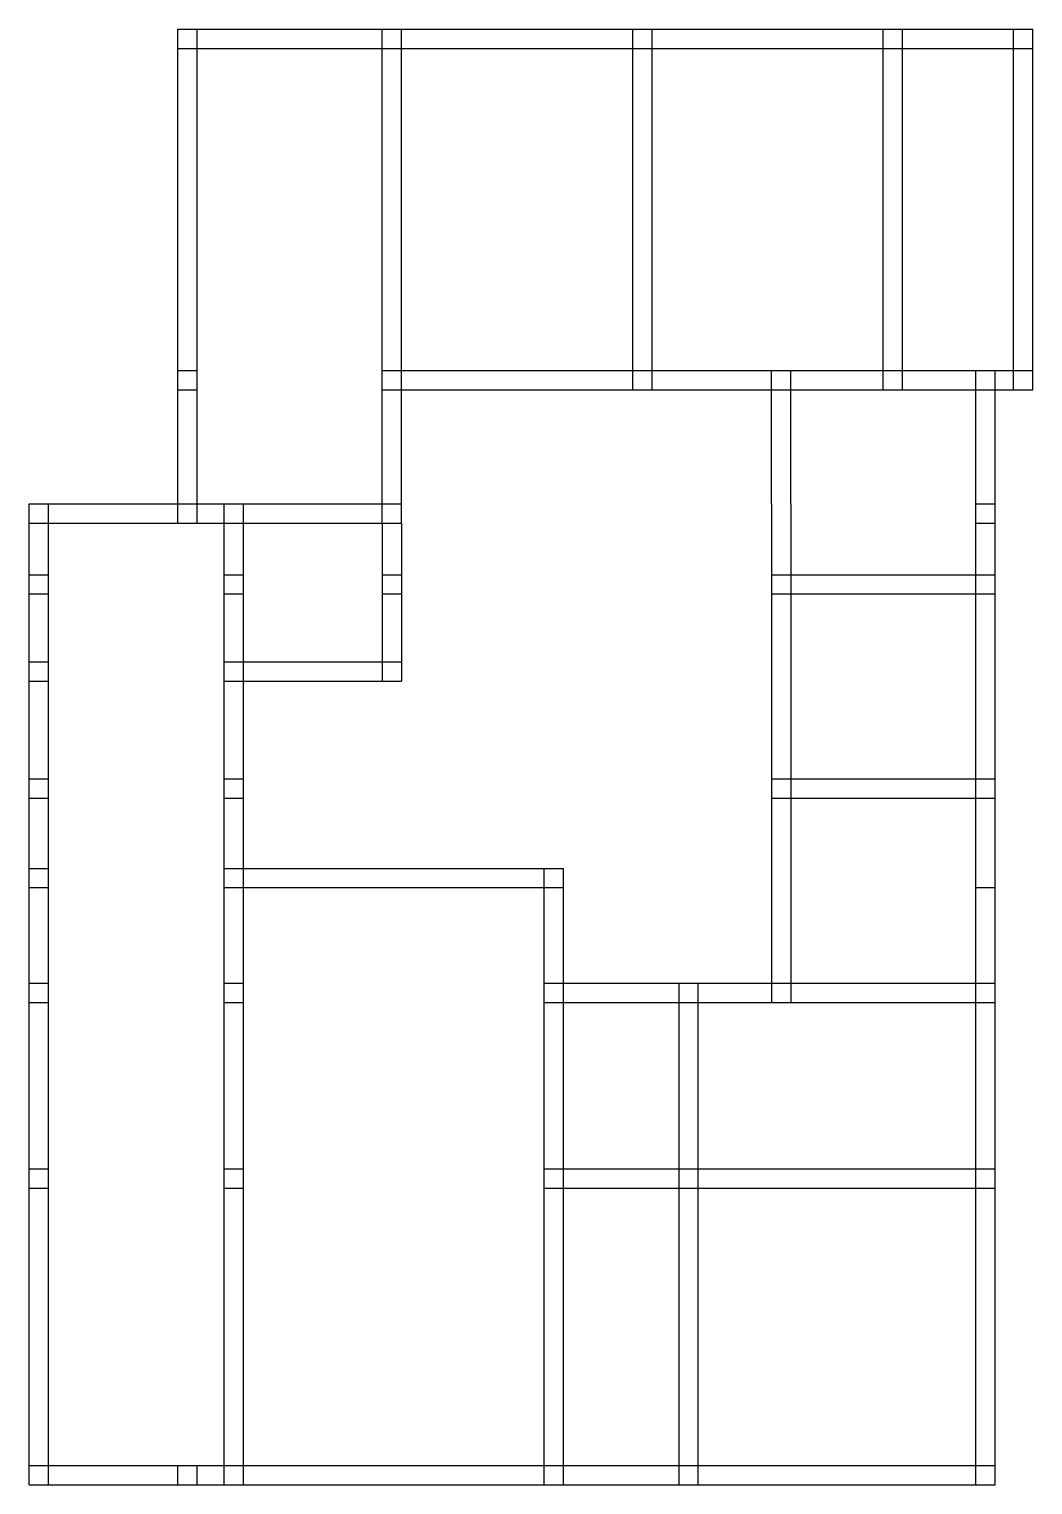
# Model space of a CAD drawing. Header units: inches. Extents: x 215 to 736, y 730 to 1485.
import ezdxf

# ---------------------------------------------------------------- set-up
doc = ezdxf.new("R2010")
doc.units = ezdxf.units.IN

msp = doc.modelspace()

# ---------------------------------------------------------------- linework, layer by layer
for p, q in [((292.5, 1329.87), (292.5, 1485.47)), ((292.5, 1485.47), (492.5, 1485.47)), ((302.5, 1329.87), (302.5, 1485.47)), ((398.5, 1329.87), (398.5, 1485.47)), ((408.5, 1329.87), (408.5, 1485.47)), ((492.5, 1485.47), (716.5, 1485.47)), ((528.5, 1329.87), (528.5, 1485.47)), ((538.5, 1329.87), (538.5, 1485.47)), ((658.5, 1329.87), (658.5, 1485.47)), ((668.5, 1329.87), (668.5, 1485.47)), ((716.5, 1485.47), (736.1, 1485.47)), ((726.1, 1329.87), (726.1, 1485.47)), ((736.1, 1329.87), (736.1, 1485.47)), ((292.5, 1475.47), (492.5, 1475.47)), ((492.5, 1475.47), (716.5, 1475.47)), ((716.5, 1475.47), (736.1, 1475.47)), ((292.5, 1229.07), (292.5, 1329.87)), ((302.5, 1229.07), (302.5, 1329.87)), ((398.5, 1229.07), (398.5, 1329.87)), ((408.5, 1229.07), (408.5, 1329.87)), ((528.5, 1298.27), (528.5, 1329.87)), ((538.5, 1298.27), (538.5, 1329.87)), ((658.5, 1298.27), (658.5, 1329.87)), ((668.5, 1298.27), (668.5, 1329.87)), ((726.1, 1298.27), (726.1, 1329.87)), ((736.1, 1298.27), (736.1, 1329.87)), ((292.5, 1308.27), (302.5, 1308.27)), ((398.5, 1308.27), (716.5, 1308.27)), ((600.5, 1239.07), (600.5, 1308.27)), ((610.5, 1239.07), (610.5, 1308.27)), ((706.5, 1239.07), (706.5, 1308.27)), ((716.5, 1308.27), (736.1, 1308.27)), ((716.5, 1239.07), (716.5, 1308.27)), ((292.5, 1298.27), (302.5, 1298.27)), ((398.5, 1298.27), (716.5, 1298.27)), ((716.5, 1298.27), (736.1, 1298.27)), ((215.3, 729.87), (215.3, 1239.07)), ((215.3, 1239.07), (408.5, 1239.07)), ((225.3, 729.87), (225.3, 1239.07)), ((316.5, 729.87), (316.5, 1239.07)), ((326.5, 729.87), (326.5, 1239.07)), ((600.5, 1239.07), (600.5, 980.27)), ((610.5, 1239.07), (610.5, 980.27)), ((706.5, 729.87), (706.5, 1239.07)), ((706.5, 1239.07), (716.5, 1239.07)), ((716.5, 729.87), (716.5, 1239.07)), ((215.3, 1229.07), (408.5, 1229.07)), ((398.5, 1229.07), (398.5, 1147.07)), ((408.5, 1229.07), (408.5, 1147.07)), ((706.5, 1229.07), (716.5, 1229.07)), ((215.3, 1202.27), (225.3, 1202.27)), ((316.5, 1202.27), (326.5, 1202.27)), ((398.5, 1202.27), (408.5, 1202.27)), ((600.5, 1202.27), (716.5, 1202.27)), ((215.3, 1192.27), (225.3, 1192.27)), ((316.5, 1192.27), (326.5, 1192.27)), ((398.5, 1192.27), (408.5, 1192.27)), ((600.5, 1192.27), (716.5, 1192.27)), ((215.3, 1157.07), (225.3, 1157.07)), ((316.5, 1157.07), (408.5, 1157.07)), ((215.3, 1147.07), (225.3, 1147.07)), ((316.5, 1147.07), (408.5, 1147.07)), ((215.3, 1096.27), (225.3, 1096.27)), ((316.5, 1096.27), (326.5, 1096.27)), ((600.5, 1096.27), (716.5, 1096.27)), ((215.3, 1086.27), (225.3, 1086.27)), ((316.5, 1086.27), (326.5, 1086.27)), ((600.5, 1086.27), (716.5, 1086.27)), ((215.3, 1049.87), (225.3, 1049.87)), ((316.5, 1049.87), (492.5, 1049.87)), ((482.5, 729.87), (482.5, 1049.87)), ((492.5, 729.87), (492.5, 1049.87)), ((215.3, 1039.87), (225.3, 1039.87)), ((316.5, 1039.87), (492.5, 1039.87)), ((706.5, 1039.87), (716.5, 1039.87)), ((215.3, 990.27), (225.3, 990.27)), ((316.5, 990.27), (326.5, 990.27)), ((482.5, 990.27), (716.5, 990.27)), ((552.5, 729.87), (552.5, 990.27)), ((562.5, 729.87), (562.5, 990.27)), ((215.3, 980.27), (225.3, 980.27)), ((316.5, 980.27), (326.5, 980.27)), ((482.5, 980.27), (716.5, 980.27)), ((215.3, 893.87), (225.3, 893.87)), ((316.5, 893.87), (326.5, 893.87)), ((482.5, 893.87), (716.5, 893.87)), ((215.3, 883.87), (225.3, 883.87)), ((316.5, 883.87), (326.5, 883.87)), ((482.5, 883.87), (716.5, 883.87)), ((215.3, 739.87), (716.5, 739.87)), ((292.5, 729.87), (292.5, 739.87)), ((302.5, 729.87), (302.5, 739.87)), ((215.3, 729.87), (716.5, 729.87))]:
    msp.add_line(p, q)

doc.saveas('drawing.dxf')
